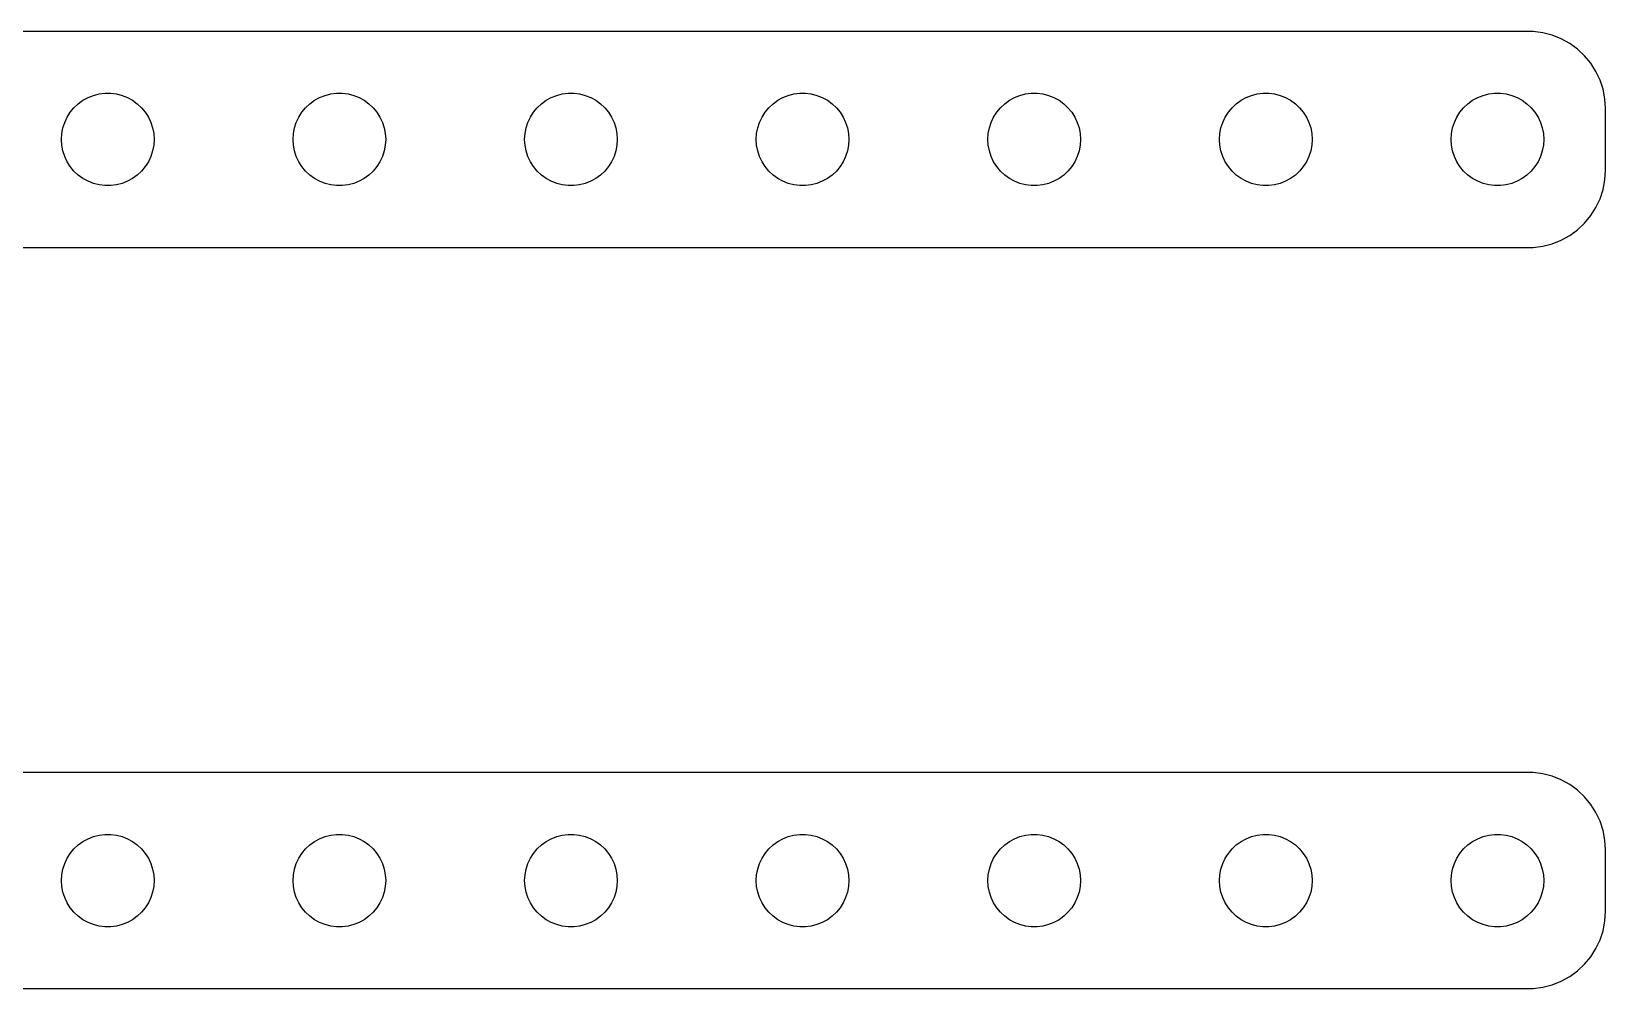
# Model space of a CAD drawing. Header units: metres. Extents: x -48.5 to 48.5, y 68.5 to 147.5.
# Drawn here: x -2.5 to 48.5, y 116.5 to 147.5 of the extents above; entities that cross this region are included whole.
import ezdxf

# ---------------------------------------------------------------- set-up
doc = ezdxf.new("R2010")
doc.units = ezdxf.units.M

msp = doc.modelspace()

# ---------------------------------------------------------------- linework, layer by layer
for p, q in [((46.157, 147.495), (-46.157, 147.495)), ((46.4684, 147.456), (46.157, 147.495)), ((46.7725, 147.378), (46.4684, 147.456)), ((47.0644, 147.262), (46.7725, 147.378)), ((47.3396, 147.111), (47.0644, 147.262)), ((47.5936, 146.926), (47.3396, 147.111)), ((47.8224, 146.711), (47.5936, 146.926)), ((48.0225, 146.469), (47.8224, 146.711)), ((48.1908, 146.204), (48.0225, 146.469)), ((48.3244, 145.92), (48.1908, 146.204)), ((48.4214, 145.622), (48.3244, 145.92)), ((-0.95613, 145.156), (-0.80373, 145.266)), ((-0.80373, 145.266), (-0.63866, 145.357)), ((-0.63866, 145.357), (-0.46352, 145.427)), ((-0.46352, 145.427), (-0.28107, 145.473)), ((-0.28107, 145.473), (-0.09418, 145.497)), ((-0.09418, 145.497), (0.09418, 145.497)), ((0.09418, 145.497), (0.28107, 145.473)), ((0.28107, 145.473), (0.46352, 145.427)), ((0.46352, 145.427), (0.63866, 145.357)), ((0.63866, 145.357), (0.80373, 145.266)), ((0.80373, 145.266), (0.95613, 145.156)), ((6.54385, 145.156), (6.69626, 145.266)), ((6.69626, 145.266), (6.86133, 145.357)), ((6.86133, 145.357), (7.03647, 145.427)), ((7.03647, 145.427), (7.21892, 145.473)), ((7.21892, 145.473), (7.40581, 145.497)), ((7.40581, 145.497), (7.59418, 145.497)), ((7.59418, 145.497), (7.78107, 145.473)), ((7.78107, 145.473), (7.96352, 145.427)), ((7.96352, 145.427), (8.13866, 145.357)), ((8.13866, 145.357), (8.30373, 145.266)), ((8.30373, 145.266), (8.45613, 145.156)), ((14.0439, 145.156), (14.1963, 145.266)), ((14.1963, 145.266), (14.3613, 145.357)), ((14.3613, 145.357), (14.5365, 145.427)), ((14.5365, 145.427), (14.7189, 145.473)), ((14.7189, 145.473), (14.9058, 145.497)), ((14.9058, 145.497), (15.0942, 145.497)), ((15.0942, 145.497), (15.2811, 145.473)), ((15.2811, 145.473), (15.4635, 145.427)), ((15.4635, 145.427), (15.6387, 145.357)), ((15.6387, 145.357), (15.8037, 145.266)), ((15.8037, 145.266), (15.9561, 145.156)), ((21.5439, 145.156), (21.6963, 145.266)), ((21.6963, 145.266), (21.8613, 145.357)), ((21.8613, 145.357), (22.0365, 145.427)), ((22.0365, 145.427), (22.2189, 145.473)), ((22.2189, 145.473), (22.4058, 145.497)), ((22.4058, 145.497), (22.5942, 145.497)), ((22.5942, 145.497), (22.7811, 145.473)), ((22.7811, 145.473), (22.9635, 145.427)), ((22.9635, 145.427), (23.1387, 145.357)), ((23.1387, 145.357), (23.3037, 145.266)), ((23.3037, 145.266), (23.4561, 145.156)), ((29.0439, 145.156), (29.1963, 145.266)), ((29.1963, 145.266), (29.3613, 145.357)), ((29.3613, 145.357), (29.5365, 145.427)), ((29.5365, 145.427), (29.7189, 145.473)), ((29.7189, 145.473), (29.9058, 145.497)), ((29.9058, 145.497), (30.0942, 145.497)), ((30.0942, 145.497), (30.2811, 145.473)), ((30.2811, 145.473), (30.4635, 145.427)), ((30.4635, 145.427), (30.6387, 145.357)), ((30.6387, 145.357), (30.8037, 145.266)), ((30.8037, 145.266), (30.9561, 145.156)), ((36.5439, 145.156), (36.6963, 145.266)), ((36.6963, 145.266), (36.8613, 145.357)), ((36.8613, 145.357), (37.0365, 145.427)), ((37.0365, 145.427), (37.2189, 145.473)), ((37.2189, 145.473), (37.4058, 145.497)), ((37.4058, 145.497), (37.5942, 145.497)), ((37.5942, 145.497), (37.7811, 145.473)), ((37.7811, 145.473), (37.9635, 145.427)), ((37.9635, 145.427), (38.1387, 145.357)), ((38.1387, 145.357), (38.3037, 145.266)), ((38.3037, 145.266), (38.4561, 145.156)), ((44.0439, 145.156), (44.1963, 145.266)), ((44.1963, 145.266), (44.3613, 145.357)), ((44.3613, 145.357), (44.5365, 145.427)), ((44.5365, 145.427), (44.7189, 145.473)), ((44.7189, 145.473), (44.9058, 145.497)), ((44.9058, 145.497), (45.0942, 145.497)), ((45.0942, 145.497), (45.2811, 145.473)), ((45.2811, 145.473), (45.4635, 145.427)), ((45.4635, 145.427), (45.6387, 145.357)), ((45.6387, 145.357), (45.8037, 145.266)), ((45.8037, 145.266), (45.9561, 145.156)), ((48.4803, 145.313), (48.4214, 145.622)), ((48.5, 145), (48.4803, 145.313)), ((-1.31445, 144.723), (-1.21352, 144.882)), ((-1.21352, 144.882), (-1.09344, 145.027)), ((-1.09344, 145.027), (-0.95613, 145.156)), ((0.95613, 145.156), (1.09344, 145.027)), ((1.09344, 145.027), (1.21352, 144.882)), ((1.21352, 144.882), (1.31445, 144.723)), ((6.18553, 144.723), (6.28647, 144.882)), ((6.28647, 144.882), (6.40654, 145.027)), ((6.40654, 145.027), (6.54385, 145.156)), ((8.45613, 145.156), (8.59344, 145.027)), ((8.59344, 145.027), (8.71352, 144.882)), ((8.71352, 144.882), (8.81445, 144.723)), ((13.6855, 144.723), (13.7865, 144.882)), ((13.7865, 144.882), (13.9065, 145.027)), ((13.9065, 145.027), (14.0439, 145.156)), ((15.9561, 145.156), (16.0934, 145.027)), ((16.0934, 145.027), (16.2135, 144.882)), ((16.2135, 144.882), (16.3145, 144.723)), ((21.1855, 144.723), (21.2865, 144.882)), ((21.2865, 144.882), (21.4065, 145.027)), ((21.4065, 145.027), (21.5439, 145.156)), ((23.4561, 145.156), (23.5934, 145.027)), ((23.5934, 145.027), (23.7135, 144.882)), ((23.7135, 144.882), (23.8145, 144.723)), ((28.6855, 144.723), (28.7865, 144.882)), ((28.7865, 144.882), (28.9065, 145.027)), ((28.9065, 145.027), (29.0439, 145.156)), ((30.9561, 145.156), (31.0934, 145.027)), ((31.0934, 145.027), (31.2135, 144.882)), ((31.2135, 144.882), (31.3145, 144.723)), ((36.1855, 144.723), (36.2865, 144.882)), ((36.2865, 144.882), (36.4065, 145.027)), ((36.4065, 145.027), (36.5439, 145.156)), ((38.4561, 145.156), (38.5934, 145.027)), ((38.5934, 145.027), (38.7135, 144.882)), ((38.7135, 144.882), (38.8145, 144.723)), ((43.6855, 144.723), (43.7865, 144.882)), ((43.7865, 144.882), (43.9065, 145.027)), ((43.9065, 145.027), (44.0439, 145.156)), ((45.9561, 145.156), (46.0934, 145.027)), ((46.0934, 145.027), (46.2135, 144.882)), ((46.2135, 144.882), (46.3145, 144.723)), ((48.5, 143), (48.5, 145)), ((-1.48816, 144.188), (-1.45287, 144.373)), ((-1.45287, 144.373), (-1.39465, 144.552)), ((-1.39465, 144.552), (-1.31445, 144.723)), ((1.31445, 144.723), (1.39465, 144.552)), ((1.39465, 144.552), (1.45287, 144.373)), ((1.45287, 144.373), (1.48816, 144.188)), ((6.01183, 144.188), (6.04712, 144.373)), ((6.04712, 144.373), (6.10533, 144.552)), ((6.10533, 144.552), (6.18553, 144.723)), ((8.81445, 144.723), (8.89465, 144.552)), ((8.89465, 144.552), (8.95287, 144.373)), ((8.95287, 144.373), (8.98816, 144.188)), ((13.5118, 144.188), (13.5471, 144.373)), ((13.5471, 144.373), (13.6053, 144.552)), ((13.6053, 144.552), (13.6855, 144.723)), ((16.3145, 144.723), (16.3947, 144.552)), ((16.3947, 144.552), (16.4529, 144.373)), ((16.4529, 144.373), (16.4882, 144.188)), ((21.0118, 144.188), (21.0471, 144.373)), ((21.0471, 144.373), (21.1053, 144.552)), ((21.1053, 144.552), (21.1855, 144.723)), ((23.8145, 144.723), (23.8947, 144.552)), ((23.8947, 144.552), (23.9529, 144.373)), ((23.9529, 144.373), (23.9882, 144.188)), ((28.5118, 144.188), (28.5471, 144.373)), ((28.5471, 144.373), (28.6053, 144.552)), ((28.6053, 144.552), (28.6855, 144.723)), ((31.3145, 144.723), (31.3947, 144.552)), ((31.3947, 144.552), (31.4529, 144.373)), ((31.4529, 144.373), (31.4882, 144.188)), ((36.0118, 144.188), (36.0471, 144.373)), ((36.0471, 144.373), (36.1053, 144.552)), ((36.1053, 144.552), (36.1855, 144.723)), ((38.8145, 144.723), (38.8947, 144.552)), ((38.8947, 144.552), (38.9529, 144.373)), ((38.9529, 144.373), (38.9882, 144.188)), ((43.5118, 144.188), (43.5471, 144.373)), ((43.5471, 144.373), (43.6053, 144.552)), ((43.6053, 144.552), (43.6855, 144.723)), ((46.3145, 144.723), (46.3947, 144.552)), ((46.3947, 144.552), (46.4529, 144.373)), ((46.4529, 144.373), (46.4882, 144.188)), ((-1.5, 144), (-1.48816, 144.188)), ((-1.48816, 143.812), (-1.5, 144)), ((-1.45287, 143.627), (-1.48816, 143.812)), ((1.48816, 143.812), (1.45287, 143.627)), ((1.48816, 144.188), (1.5, 144)), ((1.5, 144), (1.48816, 143.812)), ((6, 144), (6.01183, 144.188)), ((6.01183, 143.812), (6, 144)), ((6.04712, 143.627), (6.01183, 143.812)), ((8.98816, 143.812), (8.95287, 143.627)), ((8.98816, 144.188), (9, 144)), ((9, 144), (8.98816, 143.812)), ((13.5, 144), (13.5118, 144.188)), ((13.5118, 143.812), (13.5, 144)), ((13.5471, 143.627), (13.5118, 143.812)), ((16.4882, 143.812), (16.4529, 143.627)), ((16.4882, 144.188), (16.5, 144)), ((16.5, 144), (16.4882, 143.812)), ((21, 144), (21.0118, 144.188)), ((21.0118, 143.812), (21, 144)), ((21.0471, 143.627), (21.0118, 143.812)), ((23.9882, 143.812), (23.9529, 143.627)), ((23.9882, 144.188), (24, 144)), ((24, 144), (23.9882, 143.812)), ((28.5, 144), (28.5118, 144.188)), ((28.5118, 143.812), (28.5, 144)), ((28.5471, 143.627), (28.5118, 143.812)), ((31.4882, 143.812), (31.4529, 143.627)), ((31.4882, 144.188), (31.5, 144)), ((31.5, 144), (31.4882, 143.812)), ((36, 144), (36.0118, 144.188)), ((36.0118, 143.812), (36, 144)), ((36.0471, 143.627), (36.0118, 143.812)), ((38.9882, 143.812), (38.9529, 143.627)), ((38.9882, 144.188), (39, 144)), ((39, 144), (38.9882, 143.812)), ((43.5, 144), (43.5118, 144.188)), ((43.5118, 143.812), (43.5, 144)), ((43.5471, 143.627), (43.5118, 143.812)), ((46.4882, 143.812), (46.4529, 143.627)), ((46.4882, 144.188), (46.5, 144)), ((46.5, 144), (46.4882, 143.812)), ((-1.39465, 143.448), (-1.45287, 143.627)), ((-1.31445, 143.277), (-1.39465, 143.448)), ((-1.21352, 143.118), (-1.31445, 143.277)), ((1.31445, 143.277), (1.21352, 143.118)), ((1.39465, 143.448), (1.31445, 143.277)), ((1.45287, 143.627), (1.39465, 143.448)), ((6.10533, 143.448), (6.04712, 143.627)), ((6.18553, 143.277), (6.10533, 143.448)), ((6.28647, 143.118), (6.18553, 143.277)), ((8.81445, 143.277), (8.71352, 143.118)), ((8.89465, 143.448), (8.81445, 143.277)), ((8.95287, 143.627), (8.89465, 143.448)), ((13.6053, 143.448), (13.5471, 143.627)), ((13.6855, 143.277), (13.6053, 143.448)), ((13.7865, 143.118), (13.6855, 143.277)), ((16.3145, 143.277), (16.2135, 143.118)), ((16.3947, 143.448), (16.3145, 143.277)), ((16.4529, 143.627), (16.3947, 143.448)), ((21.1053, 143.448), (21.0471, 143.627)), ((21.1855, 143.277), (21.1053, 143.448)), ((21.2865, 143.118), (21.1855, 143.277)), ((23.8145, 143.277), (23.7135, 143.118)), ((23.8947, 143.448), (23.8145, 143.277)), ((23.9529, 143.627), (23.8947, 143.448)), ((28.6053, 143.448), (28.5471, 143.627)), ((28.6855, 143.277), (28.6053, 143.448)), ((28.7865, 143.118), (28.6855, 143.277)), ((31.3145, 143.277), (31.2135, 143.118)), ((31.3947, 143.448), (31.3145, 143.277)), ((31.4529, 143.627), (31.3947, 143.448)), ((36.1053, 143.448), (36.0471, 143.627)), ((36.1855, 143.277), (36.1053, 143.448)), ((36.2865, 143.118), (36.1855, 143.277)), ((38.8145, 143.277), (38.7135, 143.118)), ((38.8947, 143.448), (38.8145, 143.277)), ((38.9529, 143.627), (38.8947, 143.448)), ((43.6053, 143.448), (43.5471, 143.627)), ((43.6855, 143.277), (43.6053, 143.448)), ((43.7865, 143.118), (43.6855, 143.277)), ((46.3145, 143.277), (46.2135, 143.118)), ((46.3947, 143.448), (46.3145, 143.277)), ((46.4529, 143.627), (46.3947, 143.448)), ((-1.09344, 142.973), (-1.21352, 143.118)), ((-0.95613, 142.844), (-1.09344, 142.973)), ((-0.80373, 142.734), (-0.95613, 142.844)), ((-0.63866, 142.643), (-0.80373, 142.734)), ((0.80373, 142.734), (0.63866, 142.643)), ((0.95613, 142.844), (0.80373, 142.734)), ((1.09344, 142.973), (0.95613, 142.844)), ((1.21352, 143.118), (1.09344, 142.973)), ((6.40654, 142.973), (6.28647, 143.118)), ((6.54385, 142.844), (6.40654, 142.973)), ((6.69626, 142.734), (6.54385, 142.844)), ((6.86133, 142.643), (6.69626, 142.734)), ((8.30373, 142.734), (8.13866, 142.643)), ((8.45613, 142.844), (8.30373, 142.734)), ((8.59344, 142.973), (8.45613, 142.844)), ((8.71352, 143.118), (8.59344, 142.973)), ((13.9065, 142.973), (13.7865, 143.118)), ((14.0439, 142.844), (13.9065, 142.973)), ((14.1963, 142.734), (14.0439, 142.844)), ((14.3613, 142.643), (14.1963, 142.734)), ((15.8037, 142.734), (15.6387, 142.643)), ((15.9561, 142.844), (15.8037, 142.734)), ((16.0934, 142.973), (15.9561, 142.844)), ((16.2135, 143.118), (16.0934, 142.973)), ((21.4065, 142.973), (21.2865, 143.118)), ((21.5439, 142.844), (21.4065, 142.973)), ((21.6963, 142.734), (21.5439, 142.844)), ((21.8613, 142.643), (21.6963, 142.734)), ((23.3037, 142.734), (23.1387, 142.643)), ((23.4561, 142.844), (23.3037, 142.734)), ((23.5934, 142.973), (23.4561, 142.844)), ((23.7135, 143.118), (23.5934, 142.973)), ((28.9065, 142.973), (28.7865, 143.118)), ((29.0439, 142.844), (28.9065, 142.973)), ((29.1963, 142.734), (29.0439, 142.844)), ((29.3613, 142.643), (29.1963, 142.734)), ((30.8037, 142.734), (30.6387, 142.643)), ((30.9561, 142.844), (30.8037, 142.734)), ((31.0934, 142.973), (30.9561, 142.844)), ((31.2135, 143.118), (31.0934, 142.973)), ((36.4065, 142.973), (36.2865, 143.118)), ((36.5439, 142.844), (36.4065, 142.973)), ((36.6963, 142.734), (36.5439, 142.844)), ((36.8613, 142.643), (36.6963, 142.734)), ((38.3037, 142.734), (38.1387, 142.643)), ((38.4561, 142.844), (38.3037, 142.734)), ((38.5934, 142.973), (38.4561, 142.844)), ((38.7135, 143.118), (38.5934, 142.973)), ((43.9065, 142.973), (43.7865, 143.118)), ((44.0439, 142.844), (43.9065, 142.973)), ((44.1963, 142.734), (44.0439, 142.844)), ((44.3613, 142.643), (44.1963, 142.734)), ((45.8037, 142.734), (45.6387, 142.643)), ((45.9561, 142.844), (45.8037, 142.734)), ((46.0934, 142.973), (45.9561, 142.844)), ((46.2135, 143.118), (46.0934, 142.973)), ((48.4803, 142.687), (48.5, 143)), ((-0.46352, 142.573), (-0.63866, 142.643)), ((-0.28107, 142.527), (-0.46352, 142.573)), ((-0.09418, 142.503), (-0.28107, 142.527)), ((0.09418, 142.503), (-0.09418, 142.503)), ((0.28107, 142.527), (0.09418, 142.503)), ((0.46352, 142.573), (0.28107, 142.527)), ((0.63866, 142.643), (0.46352, 142.573)), ((7.03647, 142.573), (6.86133, 142.643)), ((7.21892, 142.527), (7.03647, 142.573)), ((7.40581, 142.503), (7.21892, 142.527)), ((7.59418, 142.503), (7.40581, 142.503)), ((7.78107, 142.527), (7.59418, 142.503)), ((7.96352, 142.573), (7.78107, 142.527)), ((8.13866, 142.643), (7.96352, 142.573)), ((14.5365, 142.573), (14.3613, 142.643)), ((14.7189, 142.527), (14.5365, 142.573)), ((14.9058, 142.503), (14.7189, 142.527)), ((15.0942, 142.503), (14.9058, 142.503)), ((15.2811, 142.527), (15.0942, 142.503)), ((15.4635, 142.573), (15.2811, 142.527)), ((15.6387, 142.643), (15.4635, 142.573)), ((22.0365, 142.573), (21.8613, 142.643)), ((22.2189, 142.527), (22.0365, 142.573)), ((22.4058, 142.503), (22.2189, 142.527)), ((22.5942, 142.503), (22.4058, 142.503)), ((22.7811, 142.527), (22.5942, 142.503)), ((22.9635, 142.573), (22.7811, 142.527)), ((23.1387, 142.643), (22.9635, 142.573)), ((29.5365, 142.573), (29.3613, 142.643)), ((29.7189, 142.527), (29.5365, 142.573)), ((29.9058, 142.503), (29.7189, 142.527)), ((30.0942, 142.503), (29.9058, 142.503)), ((30.2811, 142.527), (30.0942, 142.503)), ((30.4635, 142.573), (30.2811, 142.527)), ((30.6387, 142.643), (30.4635, 142.573)), ((37.0365, 142.573), (36.8613, 142.643)), ((37.2189, 142.527), (37.0365, 142.573)), ((37.4058, 142.503), (37.2189, 142.527)), ((37.5942, 142.503), (37.4058, 142.503)), ((37.7811, 142.527), (37.5942, 142.503)), ((37.9635, 142.573), (37.7811, 142.527)), ((38.1387, 142.643), (37.9635, 142.573)), ((44.5365, 142.573), (44.3613, 142.643)), ((44.7189, 142.527), (44.5365, 142.573)), ((44.9058, 142.503), (44.7189, 142.527)), ((45.0942, 142.503), (44.9058, 142.503)), ((45.2811, 142.527), (45.0942, 142.503)), ((45.4635, 142.573), (45.2811, 142.527)), ((45.6387, 142.643), (45.4635, 142.573)), ((48.3244, 142.08), (48.4214, 142.378)), ((48.4214, 142.378), (48.4803, 142.687)), ((48.0225, 141.531), (48.1908, 141.796)), ((48.1908, 141.796), (48.3244, 142.08)), ((47.5936, 141.074), (47.8224, 141.289)), ((47.8224, 141.289), (48.0225, 141.531)), ((46.7725, 140.622), (47.0644, 140.738)), ((47.0644, 140.738), (47.3396, 140.889)), ((47.3396, 140.889), (47.5936, 141.074)), ((-46.157, 140.505), (46.157, 140.505)), ((46.157, 140.505), (46.4684, 140.544)), ((46.4684, 140.544), (46.7725, 140.622)), ((46.157, 123.495), (-46.157, 123.495)), ((46.4684, 123.456), (46.157, 123.495)), ((46.7725, 123.378), (46.4684, 123.456)), ((47.0644, 123.262), (46.7725, 123.378)), ((47.3396, 123.111), (47.0644, 123.262)), ((47.5936, 122.926), (47.3396, 123.111)), ((47.8224, 122.711), (47.5936, 122.926)), ((48.0225, 122.469), (47.8224, 122.711)), ((48.1908, 122.204), (48.0225, 122.469)), ((48.3244, 121.92), (48.1908, 122.204)), ((48.4214, 121.622), (48.3244, 121.92)), ((-0.80373, 121.266), (-0.63866, 121.357)), ((-0.63866, 121.357), (-0.46352, 121.427)), ((-0.46352, 121.427), (-0.28107, 121.473)), ((-0.28107, 121.473), (-0.09418, 121.497)), ((-0.09418, 121.497), (0.09418, 121.497)), ((0.09418, 121.497), (0.28107, 121.473)), ((0.28107, 121.473), (0.46352, 121.427)), ((0.46352, 121.427), (0.63866, 121.357)), ((0.63866, 121.357), (0.80373, 121.266)), ((6.69626, 121.266), (6.86133, 121.357)), ((6.86133, 121.357), (7.03647, 121.427)), ((7.03647, 121.427), (7.21892, 121.473)), ((7.21892, 121.473), (7.40581, 121.497)), ((7.40581, 121.497), (7.59418, 121.497)), ((7.59418, 121.497), (7.78107, 121.473)), ((7.78107, 121.473), (7.96352, 121.427)), ((7.96352, 121.427), (8.13866, 121.357)), ((8.13866, 121.357), (8.30373, 121.266)), ((14.1963, 121.266), (14.3613, 121.357)), ((14.3613, 121.357), (14.5365, 121.427)), ((14.5365, 121.427), (14.7189, 121.473)), ((14.7189, 121.473), (14.9058, 121.497)), ((14.9058, 121.497), (15.0942, 121.497)), ((15.0942, 121.497), (15.2811, 121.473)), ((15.2811, 121.473), (15.4635, 121.427)), ((15.4635, 121.427), (15.6387, 121.357)), ((15.6387, 121.357), (15.8037, 121.266)), ((21.6963, 121.266), (21.8613, 121.357)), ((21.8613, 121.357), (22.0365, 121.427)), ((22.0365, 121.427), (22.2189, 121.473)), ((22.2189, 121.473), (22.4058, 121.497)), ((22.4058, 121.497), (22.5942, 121.497)), ((22.5942, 121.497), (22.7811, 121.473)), ((22.7811, 121.473), (22.9635, 121.427)), ((22.9635, 121.427), (23.1387, 121.357)), ((23.1387, 121.357), (23.3037, 121.266)), ((29.1963, 121.266), (29.3613, 121.357)), ((29.3613, 121.357), (29.5365, 121.427)), ((29.5365, 121.427), (29.7189, 121.473)), ((29.7189, 121.473), (29.9058, 121.497)), ((29.9058, 121.497), (30.0942, 121.497)), ((30.0942, 121.497), (30.2811, 121.473)), ((30.2811, 121.473), (30.4635, 121.427)), ((30.4635, 121.427), (30.6387, 121.357)), ((30.6387, 121.357), (30.8037, 121.266)), ((36.6963, 121.266), (36.8613, 121.357)), ((36.8613, 121.357), (37.0365, 121.427)), ((37.0365, 121.427), (37.2189, 121.473)), ((37.2189, 121.473), (37.4058, 121.497)), ((37.4058, 121.497), (37.5942, 121.497)), ((37.5942, 121.497), (37.7811, 121.473)), ((37.7811, 121.473), (37.9635, 121.427)), ((37.9635, 121.427), (38.1387, 121.357)), ((38.1387, 121.357), (38.3037, 121.266)), ((44.1963, 121.266), (44.3613, 121.357)), ((44.3613, 121.357), (44.5365, 121.427)), ((44.5365, 121.427), (44.7189, 121.473)), ((44.7189, 121.473), (44.9058, 121.497)), ((44.9058, 121.497), (45.0942, 121.497)), ((45.0942, 121.497), (45.2811, 121.473)), ((45.2811, 121.473), (45.4635, 121.427)), ((45.4635, 121.427), (45.6387, 121.357)), ((45.6387, 121.357), (45.8037, 121.266)), ((48.4803, 121.313), (48.4214, 121.622)), ((48.5, 121), (48.4803, 121.313)), ((-1.31445, 120.723), (-1.21352, 120.882)), ((-1.21352, 120.882), (-1.09344, 121.027)), ((-1.09344, 121.027), (-0.95613, 121.156)), ((-0.95613, 121.156), (-0.80373, 121.266)), ((0.80373, 121.266), (0.95613, 121.156)), ((0.95613, 121.156), (1.09344, 121.027)), ((1.09344, 121.027), (1.21352, 120.882)), ((1.21352, 120.882), (1.31445, 120.723)), ((6.18553, 120.723), (6.28647, 120.882)), ((6.28647, 120.882), (6.40654, 121.027)), ((6.40654, 121.027), (6.54385, 121.156)), ((6.54385, 121.156), (6.69626, 121.266)), ((8.30373, 121.266), (8.45613, 121.156)), ((8.45613, 121.156), (8.59344, 121.027)), ((8.59344, 121.027), (8.71352, 120.882)), ((8.71352, 120.882), (8.81445, 120.723)), ((13.6855, 120.723), (13.7865, 120.882)), ((13.7865, 120.882), (13.9065, 121.027)), ((13.9065, 121.027), (14.0439, 121.156)), ((14.0439, 121.156), (14.1963, 121.266)), ((15.8037, 121.266), (15.9561, 121.156)), ((15.9561, 121.156), (16.0934, 121.027)), ((16.0934, 121.027), (16.2135, 120.882)), ((16.2135, 120.882), (16.3145, 120.723)), ((21.1855, 120.723), (21.2865, 120.882)), ((21.2865, 120.882), (21.4065, 121.027)), ((21.4065, 121.027), (21.5439, 121.156)), ((21.5439, 121.156), (21.6963, 121.266)), ((23.3037, 121.266), (23.4561, 121.156)), ((23.4561, 121.156), (23.5934, 121.027)), ((23.5934, 121.027), (23.7135, 120.882)), ((23.7135, 120.882), (23.8145, 120.723)), ((28.6855, 120.723), (28.7865, 120.882)), ((28.7865, 120.882), (28.9065, 121.027)), ((28.9065, 121.027), (29.0439, 121.156)), ((29.0439, 121.156), (29.1963, 121.266)), ((30.8037, 121.266), (30.9561, 121.156)), ((30.9561, 121.156), (31.0934, 121.027)), ((31.0934, 121.027), (31.2135, 120.882)), ((31.2135, 120.882), (31.3145, 120.723)), ((36.1855, 120.723), (36.2865, 120.882)), ((36.2865, 120.882), (36.4065, 121.027)), ((36.4065, 121.027), (36.5439, 121.156)), ((36.5439, 121.156), (36.6963, 121.266)), ((38.3037, 121.266), (38.4561, 121.156)), ((38.4561, 121.156), (38.5934, 121.027)), ((38.5934, 121.027), (38.7135, 120.882)), ((38.7135, 120.882), (38.8145, 120.723)), ((43.6855, 120.723), (43.7865, 120.882)), ((43.7865, 120.882), (43.9065, 121.027)), ((43.9065, 121.027), (44.0439, 121.156)), ((44.0439, 121.156), (44.1963, 121.266)), ((45.8037, 121.266), (45.9561, 121.156)), ((45.9561, 121.156), (46.0934, 121.027)), ((46.0934, 121.027), (46.2135, 120.882)), ((46.2135, 120.882), (46.3145, 120.723)), ((48.5, 119), (48.5, 121)), ((-1.48816, 120.188), (-1.45287, 120.373)), ((-1.45287, 120.373), (-1.39465, 120.552)), ((-1.39465, 120.552), (-1.31445, 120.723)), ((1.31445, 120.723), (1.39465, 120.552)), ((1.39465, 120.552), (1.45287, 120.373)), ((1.45287, 120.373), (1.48816, 120.188)), ((6.01183, 120.188), (6.04712, 120.373)), ((6.04712, 120.373), (6.10533, 120.552)), ((6.10533, 120.552), (6.18553, 120.723)), ((8.81445, 120.723), (8.89465, 120.552)), ((8.89465, 120.552), (8.95287, 120.373)), ((8.95287, 120.373), (8.98816, 120.188)), ((13.5118, 120.188), (13.5471, 120.373)), ((13.5471, 120.373), (13.6053, 120.552)), ((13.6053, 120.552), (13.6855, 120.723)), ((16.3145, 120.723), (16.3947, 120.552)), ((16.3947, 120.552), (16.4529, 120.373)), ((16.4529, 120.373), (16.4882, 120.188)), ((21.0118, 120.188), (21.0471, 120.373)), ((21.0471, 120.373), (21.1053, 120.552)), ((21.1053, 120.552), (21.1855, 120.723)), ((23.8145, 120.723), (23.8947, 120.552)), ((23.8947, 120.552), (23.9529, 120.373)), ((23.9529, 120.373), (23.9882, 120.188)), ((28.5118, 120.188), (28.5471, 120.373)), ((28.5471, 120.373), (28.6053, 120.552)), ((28.6053, 120.552), (28.6855, 120.723)), ((31.3145, 120.723), (31.3947, 120.552)), ((31.3947, 120.552), (31.4529, 120.373)), ((31.4529, 120.373), (31.4882, 120.188)), ((36.0118, 120.188), (36.0471, 120.373)), ((36.0471, 120.373), (36.1053, 120.552)), ((36.1053, 120.552), (36.1855, 120.723)), ((38.8145, 120.723), (38.8947, 120.552)), ((38.8947, 120.552), (38.9529, 120.373)), ((38.9529, 120.373), (38.9882, 120.188)), ((43.5118, 120.188), (43.5471, 120.373)), ((43.5471, 120.373), (43.6053, 120.552)), ((43.6053, 120.552), (43.6855, 120.723)), ((46.3145, 120.723), (46.3947, 120.552)), ((46.3947, 120.552), (46.4529, 120.373)), ((46.4529, 120.373), (46.4882, 120.188)), ((-1.5, 120), (-1.48816, 120.188)), ((-1.48816, 119.812), (-1.5, 120)), ((-1.45287, 119.627), (-1.48816, 119.812)), ((1.48816, 119.812), (1.45287, 119.627)), ((1.48816, 120.188), (1.5, 120)), ((1.5, 120), (1.48816, 119.812)), ((6, 120), (6.01183, 120.188)), ((6.01183, 119.812), (6, 120)), ((6.04712, 119.627), (6.01183, 119.812)), ((8.98816, 119.812), (8.95287, 119.627)), ((8.98816, 120.188), (9, 120)), ((9, 120), (8.98816, 119.812)), ((13.5, 120), (13.5118, 120.188)), ((13.5118, 119.812), (13.5, 120)), ((13.5471, 119.627), (13.5118, 119.812)), ((16.4882, 119.812), (16.4529, 119.627)), ((16.4882, 120.188), (16.5, 120)), ((16.5, 120), (16.4882, 119.812)), ((21, 120), (21.0118, 120.188)), ((21.0118, 119.812), (21, 120)), ((21.0471, 119.627), (21.0118, 119.812)), ((23.9882, 119.812), (23.9529, 119.627)), ((23.9882, 120.188), (24, 120)), ((24, 120), (23.9882, 119.812)), ((28.5, 120), (28.5118, 120.188)), ((28.5118, 119.812), (28.5, 120)), ((28.5471, 119.627), (28.5118, 119.812)), ((31.4882, 119.812), (31.4529, 119.627)), ((31.4882, 120.188), (31.5, 120)), ((31.5, 120), (31.4882, 119.812)), ((36, 120), (36.0118, 120.188)), ((36.0118, 119.812), (36, 120)), ((36.0471, 119.627), (36.0118, 119.812)), ((38.9882, 119.812), (38.9529, 119.627)), ((38.9882, 120.188), (39, 120)), ((39, 120), (38.9882, 119.812)), ((43.5, 120), (43.5118, 120.188)), ((43.5118, 119.812), (43.5, 120)), ((43.5471, 119.627), (43.5118, 119.812)), ((46.4882, 119.812), (46.4529, 119.627)), ((46.4882, 120.188), (46.5, 120)), ((46.5, 120), (46.4882, 119.812)), ((-1.39465, 119.448), (-1.45287, 119.627)), ((-1.31445, 119.277), (-1.39465, 119.448)), ((-1.21352, 119.118), (-1.31445, 119.277)), ((1.31445, 119.277), (1.21352, 119.118)), ((1.39465, 119.448), (1.31445, 119.277)), ((1.45287, 119.627), (1.39465, 119.448)), ((6.10533, 119.448), (6.04712, 119.627)), ((6.18553, 119.277), (6.10533, 119.448)), ((6.28647, 119.118), (6.18553, 119.277)), ((8.81445, 119.277), (8.71352, 119.118)), ((8.89465, 119.448), (8.81445, 119.277)), ((8.95287, 119.627), (8.89465, 119.448)), ((13.6053, 119.448), (13.5471, 119.627)), ((13.6855, 119.277), (13.6053, 119.448)), ((13.7865, 119.118), (13.6855, 119.277)), ((16.3145, 119.277), (16.2135, 119.118)), ((16.3947, 119.448), (16.3145, 119.277)), ((16.4529, 119.627), (16.3947, 119.448)), ((21.1053, 119.448), (21.0471, 119.627)), ((21.1855, 119.277), (21.1053, 119.448)), ((21.2865, 119.118), (21.1855, 119.277)), ((23.8145, 119.277), (23.7135, 119.118)), ((23.8947, 119.448), (23.8145, 119.277)), ((23.9529, 119.627), (23.8947, 119.448)), ((28.6053, 119.448), (28.5471, 119.627)), ((28.6855, 119.277), (28.6053, 119.448)), ((28.7865, 119.118), (28.6855, 119.277)), ((31.3145, 119.277), (31.2135, 119.118)), ((31.3947, 119.448), (31.3145, 119.277)), ((31.4529, 119.627), (31.3947, 119.448)), ((36.1053, 119.448), (36.0471, 119.627)), ((36.1855, 119.277), (36.1053, 119.448)), ((36.2865, 119.118), (36.1855, 119.277)), ((38.8145, 119.277), (38.7135, 119.118)), ((38.8947, 119.448), (38.8145, 119.277)), ((38.9529, 119.627), (38.8947, 119.448)), ((43.6053, 119.448), (43.5471, 119.627)), ((43.6855, 119.277), (43.6053, 119.448)), ((43.7865, 119.118), (43.6855, 119.277)), ((46.3145, 119.277), (46.2135, 119.118)), ((46.3947, 119.448), (46.3145, 119.277)), ((46.4529, 119.627), (46.3947, 119.448)), ((-1.09344, 118.973), (-1.21352, 119.118)), ((-0.95613, 118.844), (-1.09344, 118.973)), ((-0.80373, 118.734), (-0.95613, 118.844)), ((0.95613, 118.844), (0.80373, 118.734)), ((1.09344, 118.973), (0.95613, 118.844)), ((1.21352, 119.118), (1.09344, 118.973)), ((6.40654, 118.973), (6.28647, 119.118)), ((6.54385, 118.844), (6.40654, 118.973)), ((6.69626, 118.734), (6.54385, 118.844)), ((8.45613, 118.844), (8.30373, 118.734)), ((8.59344, 118.973), (8.45613, 118.844)), ((8.71352, 119.118), (8.59344, 118.973)), ((13.9065, 118.973), (13.7865, 119.118)), ((14.0439, 118.844), (13.9065, 118.973)), ((14.1963, 118.734), (14.0439, 118.844)), ((15.9561, 118.844), (15.8037, 118.734)), ((16.0934, 118.973), (15.9561, 118.844)), ((16.2135, 119.118), (16.0934, 118.973)), ((21.4065, 118.973), (21.2865, 119.118)), ((21.5439, 118.844), (21.4065, 118.973)), ((21.6963, 118.734), (21.5439, 118.844)), ((23.4561, 118.844), (23.3037, 118.734)), ((23.5934, 118.973), (23.4561, 118.844)), ((23.7135, 119.118), (23.5934, 118.973)), ((28.9065, 118.973), (28.7865, 119.118)), ((29.0439, 118.844), (28.9065, 118.973)), ((29.1963, 118.734), (29.0439, 118.844)), ((30.9561, 118.844), (30.8037, 118.734)), ((31.0934, 118.973), (30.9561, 118.844)), ((31.2135, 119.118), (31.0934, 118.973)), ((36.4065, 118.973), (36.2865, 119.118)), ((36.5439, 118.844), (36.4065, 118.973)), ((36.6963, 118.734), (36.5439, 118.844)), ((38.4561, 118.844), (38.3037, 118.734)), ((38.5934, 118.973), (38.4561, 118.844)), ((38.7135, 119.118), (38.5934, 118.973)), ((43.9065, 118.973), (43.7865, 119.118)), ((44.0439, 118.844), (43.9065, 118.973)), ((44.1963, 118.734), (44.0439, 118.844)), ((45.9561, 118.844), (45.8037, 118.734)), ((46.0934, 118.973), (45.9561, 118.844)), ((46.2135, 119.118), (46.0934, 118.973)), ((48.4803, 118.687), (48.5, 119)), ((-0.63866, 118.643), (-0.80373, 118.734)), ((-0.46352, 118.573), (-0.63866, 118.643)), ((-0.28107, 118.527), (-0.46352, 118.573)), ((-0.09418, 118.503), (-0.28107, 118.527)), ((0.09418, 118.503), (-0.09418, 118.503)), ((0.28107, 118.527), (0.09418, 118.503)), ((0.46352, 118.573), (0.28107, 118.527)), ((0.63866, 118.643), (0.46352, 118.573)), ((0.80373, 118.734), (0.63866, 118.643)), ((6.86133, 118.643), (6.69626, 118.734)), ((7.03647, 118.573), (6.86133, 118.643)), ((7.21892, 118.527), (7.03647, 118.573)), ((7.40581, 118.503), (7.21892, 118.527)), ((7.59418, 118.503), (7.40581, 118.503)), ((7.78107, 118.527), (7.59418, 118.503)), ((7.96352, 118.573), (7.78107, 118.527)), ((8.13866, 118.643), (7.96352, 118.573)), ((8.30373, 118.734), (8.13866, 118.643)), ((14.3613, 118.643), (14.1963, 118.734)), ((14.5365, 118.573), (14.3613, 118.643)), ((14.7189, 118.527), (14.5365, 118.573)), ((14.9058, 118.503), (14.7189, 118.527)), ((15.0942, 118.503), (14.9058, 118.503)), ((15.2811, 118.527), (15.0942, 118.503)), ((15.4635, 118.573), (15.2811, 118.527)), ((15.6387, 118.643), (15.4635, 118.573)), ((15.8037, 118.734), (15.6387, 118.643)), ((21.8613, 118.643), (21.6963, 118.734)), ((22.0365, 118.573), (21.8613, 118.643)), ((22.2189, 118.527), (22.0365, 118.573)), ((22.4058, 118.503), (22.2189, 118.527)), ((22.5942, 118.503), (22.4058, 118.503)), ((22.7811, 118.527), (22.5942, 118.503)), ((22.9635, 118.573), (22.7811, 118.527)), ((23.1387, 118.643), (22.9635, 118.573)), ((23.3037, 118.734), (23.1387, 118.643)), ((29.3613, 118.643), (29.1963, 118.734)), ((29.5365, 118.573), (29.3613, 118.643)), ((29.7189, 118.527), (29.5365, 118.573)), ((29.9058, 118.503), (29.7189, 118.527)), ((30.0942, 118.503), (29.9058, 118.503)), ((30.2811, 118.527), (30.0942, 118.503)), ((30.4635, 118.573), (30.2811, 118.527)), ((30.6387, 118.643), (30.4635, 118.573)), ((30.8037, 118.734), (30.6387, 118.643)), ((36.8613, 118.643), (36.6963, 118.734)), ((37.0365, 118.573), (36.8613, 118.643)), ((37.2189, 118.527), (37.0365, 118.573)), ((37.4058, 118.503), (37.2189, 118.527)), ((37.5942, 118.503), (37.4058, 118.503)), ((37.7811, 118.527), (37.5942, 118.503)), ((37.9635, 118.573), (37.7811, 118.527)), ((38.1387, 118.643), (37.9635, 118.573)), ((38.3037, 118.734), (38.1387, 118.643)), ((44.3613, 118.643), (44.1963, 118.734)), ((44.5365, 118.573), (44.3613, 118.643)), ((44.7189, 118.527), (44.5365, 118.573)), ((44.9058, 118.503), (44.7189, 118.527)), ((45.0942, 118.503), (44.9058, 118.503)), ((45.2811, 118.527), (45.0942, 118.503)), ((45.4635, 118.573), (45.2811, 118.527)), ((45.6387, 118.643), (45.4635, 118.573)), ((45.8037, 118.734), (45.6387, 118.643)), ((48.3244, 118.08), (48.4214, 118.378)), ((48.4214, 118.378), (48.4803, 118.687)), ((48.0225, 117.531), (48.1908, 117.796)), ((48.1908, 117.796), (48.3244, 118.08)), ((47.5936, 117.074), (47.8224, 117.289)), ((47.8224, 117.289), (48.0225, 117.531)), ((46.7725, 116.622), (47.0644, 116.738)), ((47.0644, 116.738), (47.3396, 116.889)), ((47.3396, 116.889), (47.5936, 117.074)), ((-46.157, 116.505), (46.157, 116.505)), ((46.157, 116.505), (46.4684, 116.544)), ((46.4684, 116.544), (46.7725, 116.622))]:
    msp.add_line(p, q)

doc.saveas('drawing.dxf')
